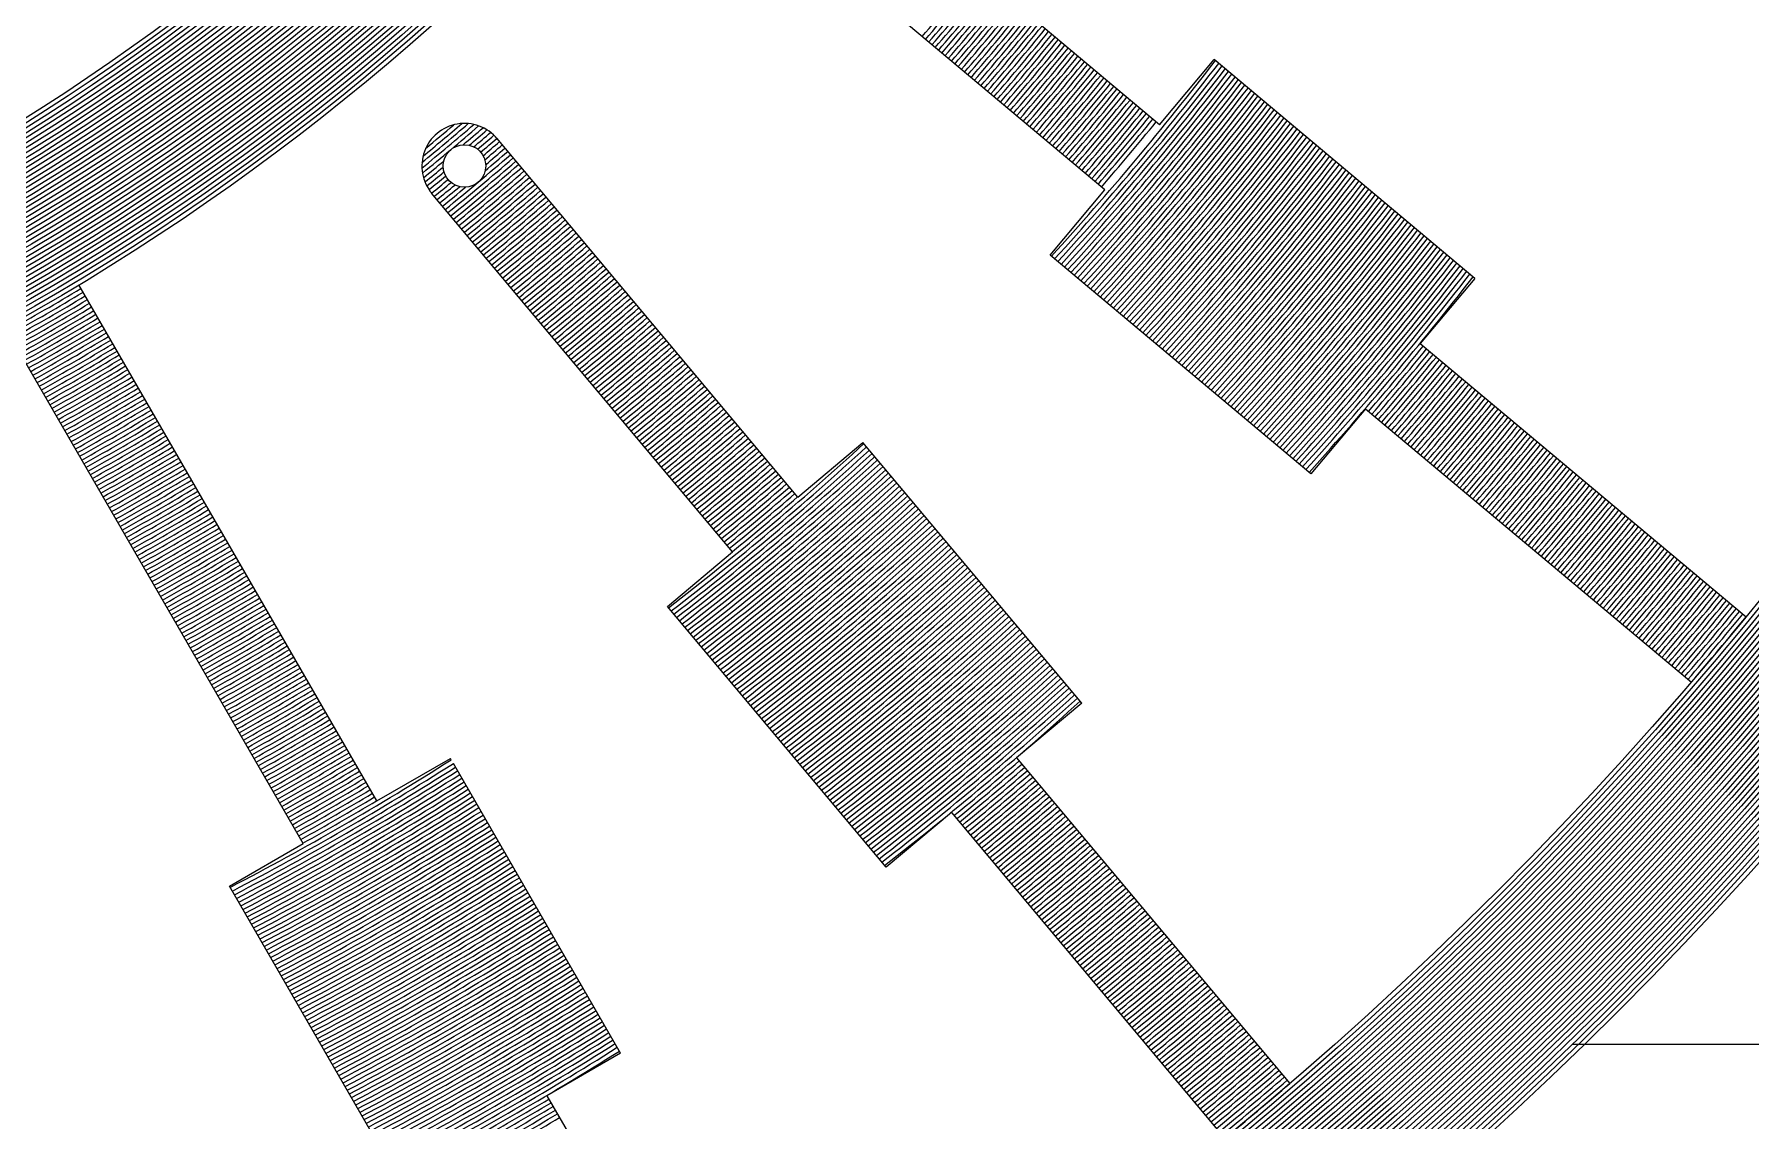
# Model space of a CAD drawing. Header units: millimetres. Extents: x 0 to 2404, y 0 to 1600.
# Drawn here: x 2368.24 to 2388.41, y 1450.91 to 1463.68 of the extents above; entities that cross this region are included whole.
import ezdxf

# ---------------------------------------------------------------- set-up
doc = ezdxf.new("R2010")
doc.units = ezdxf.units.MM

msp = doc.modelspace()

# ---------------------------------------------------------------- linework, layer by layer
for p, q in [((2381.466, 1462.615), (2377.25, 1466.153)), ((2380.824, 1461.849), (2376.607, 1465.387)), ((2381.466, 1462.615), (2382.109, 1463.381)), ((2385.173, 1460.81), (2382.109, 1463.381)), ((2377.214, 1458.239), (2373.676, 1462.456)), ((2376.448, 1457.596), (2372.91, 1461.813)), ((2380.181, 1461.083), (2380.824, 1461.849)), ((2383.245, 1458.512), (2380.181, 1461.083)), ((2372.266, 1454.668), (2368.764, 1460.735)), ((2385.173, 1460.81), (2384.53, 1460.044)), ((2371.4, 1454.168), (2367.898, 1460.235)), ((2384.53, 1460.044), (2388.359, 1456.832)), ((2383.888, 1459.278), (2383.245, 1458.512)), ((2383.888, 1459.278), (2387.716, 1456.066)), ((2377.214, 1458.239), (2377.98, 1458.882)), ((2380.551, 1455.818), (2377.98, 1458.882)), ((2375.682, 1456.954), (2376.448, 1457.596)), ((2378.253, 1453.889), (2375.682, 1456.954)), ((2380.551, 1455.818), (2379.785, 1455.175)), ((2372.266, 1454.668), (2373.132, 1455.168)), ((2373.141, 1455.153), (2373.132, 1455.168)), ((2375.132, 1451.704), (2373.166, 1455.11)), ((2379.785, 1455.175), (2382.997, 1451.347)), ((2379.019, 1454.532), (2378.253, 1453.889)), ((2379.019, 1454.532), (2382.231, 1450.704)), ((2370.534, 1453.668), (2371.4, 1454.168)), ((2372.534, 1450.204), (2370.534, 1453.668)), ((2375.132, 1451.704), (2374.266, 1451.204)), ((2374.266, 1451.204), (2376.765, 1446.877))]:
    msp.add_line(p, q)
at = {"linetype": 'Continuous'}
msp.add_line((2391.963, 1451.805), (2386.315, 1451.805), dxfattribs=at)
for centre, radius in [((2354.333, 1484.729), 46), ((2354.333, 1484.729), 45.95), ((2354.333, 1484.729), 45.9), ((2354.333, 1484.729), 45.85), ((2354.333, 1484.729), 45.8), ((2354.333, 1484.729), 45.75), ((2354.333, 1484.729), 45.7), ((2354.333, 1484.729), 45.65), ((2354.333, 1484.729), 45.6), ((2354.333, 1484.729), 45.55), ((2354.333, 1484.729), 45.5), ((2354.333, 1484.729), 45.45), ((2354.333, 1484.729), 45.4), ((2354.333, 1484.729), 45.35), ((2354.333, 1484.729), 45.3), ((2354.333, 1484.729), 45.25), ((2354.333, 1484.729), 45.2), ((2354.333, 1484.729), 45.15), ((2354.333, 1484.729), 45.1), ((2354.333, 1484.729), 45.05), ((2354.333, 1484.729), 45), ((2354.333, 1484.729), 44.95), ((2354.333, 1484.729), 44.9), ((2354.333, 1484.729), 44.85), ((2354.333, 1484.729), 44.8), ((2354.333, 1484.729), 44.75), ((2354.333, 1484.729), 44.7), ((2354.333, 1484.729), 44.65), ((2354.333, 1484.729), 44.6), ((2354.333, 1484.729), 44.55), ((2354.333, 1484.729), 44.5), ((2354.333, 1484.729), 44.45), ((2354.333, 1484.729), 44.4), ((2354.333, 1484.729), 44.35), ((2354.333, 1484.729), 44.3), ((2354.333, 1484.729), 44.25), ((2354.333, 1484.729), 44.2), ((2354.333, 1484.729), 44.15), ((2354.333, 1484.729), 44.1), ((2354.333, 1484.729), 44.05), ((2354.333, 1484.729), 44), ((2354.333, 1484.729), 28), ((2354.333, 1484.729), 27.95), ((2354.333, 1484.729), 27.9), ((2354.333, 1484.729), 27.85), ((2354.333, 1484.729), 27.8), ((2354.333, 1484.729), 27.75), ((2354.333, 1484.729), 27.7), ((2354.333, 1484.729), 27.65), ((2354.333, 1484.729), 27.6), ((2354.333, 1484.729), 27.55), ((2354.333, 1484.729), 27.5), ((2354.333, 1484.729), 27.45), ((2354.333, 1484.729), 27.4), ((2354.333, 1484.729), 27.35), ((2354.333, 1484.729), 27.3), ((2354.333, 1484.729), 27.25), ((2354.333, 1484.729), 27.2), ((2354.333, 1484.729), 27.15), ((2354.333, 1484.729), 27.1), ((2354.333, 1484.729), 27.05), ((2354.333, 1484.729), 27), ((2354.333, 1484.729), 26.95), ((2354.333, 1484.729), 26.9), ((2354.333, 1484.729), 26.85), ((2354.333, 1484.729), 26.8), ((2354.333, 1484.729), 26.75), ((2354.333, 1484.729), 26.7), ((2354.333, 1484.729), 26.65), ((2354.333, 1484.729), 26.6), ((2354.333, 1484.729), 26.55), ((2354.333, 1484.729), 26.5), ((2354.333, 1484.729), 26.45), ((2354.333, 1484.729), 26.4), ((2354.333, 1484.729), 26.35), ((2354.333, 1484.729), 26.3), ((2354.333, 1484.729), 26.25), ((2354.333, 1484.729), 26.2), ((2354.333, 1484.729), 26.15), ((2354.333, 1484.729), 26.1), ((2354.333, 1484.729), 26.05), ((2354.333, 1484.729), 26), ((2373.296, 1462.131), 0.25)]:
    msp.add_circle(centre, radius)
for centre, radius, start, end in [((2354.333, 1484.729), 50, 95.7392, 84.2608), ((2354.333, 1484.729), 32.2, 319.1103, 320.8897), ((2354.333, 1484.729), 32.25, 319.1117, 320.8883), ((2354.333, 1484.729), 32.3, 319.113, 320.887), ((2354.333, 1484.729), 32.35, 319.1144, 320.8856), ((2354.333, 1484.729), 32.4, 319.1158, 320.8842), ((2354.333, 1484.729), 32.45, 319.1171, 320.8829), ((2354.333, 1484.729), 32.5, 319.1185, 320.8815), ((2354.333, 1484.729), 32.55, 319.1198, 320.8802), ((2354.333, 1484.729), 32.6, 319.1212, 320.8788), ((2354.333, 1484.729), 32.65, 319.1225, 320.8775), ((2354.333, 1484.729), 32.7, 319.1239, 320.8761), ((2354.333, 1484.729), 32.75, 319.1252, 320.8748), ((2354.333, 1484.729), 32.8, 319.1266, 320.8734), ((2354.333, 1484.729), 32.85, 319.1279, 320.8721), ((2354.333, 1484.729), 32.9, 319.1292, 320.8708), ((2354.333, 1484.729), 32.95, 319.1305, 320.8695), ((2354.333, 1484.729), 33, 319.1318, 320.8682), ((2354.333, 1484.729), 33.05, 319.1332, 320.8668), ((2354.333, 1484.729), 33.1, 319.1345, 320.8655), ((2354.333, 1484.729), 33.15, 319.1358, 320.8642), ((2354.333, 1484.729), 33.2, 319.1371, 320.8629), ((2354.333, 1484.729), 33.25, 319.1384, 320.8616), ((2354.333, 1484.729), 33.3, 319.1397, 320.8603), ((2354.333, 1484.729), 33.35, 319.141, 320.859), ((2354.333, 1484.729), 33.4, 319.1422, 320.8578), ((2354.333, 1484.729), 33.45, 319.1435, 320.8565), ((2354.333, 1484.729), 33.5, 319.1448, 320.8552), ((2354.333, 1484.729), 33.55, 319.1461, 320.8539), ((2354.333, 1484.729), 33.6, 319.1474, 320.8526), ((2354.333, 1484.729), 33.65, 319.1486, 320.8514), ((2354.333, 1484.729), 33.7, 319.1499, 320.8501), ((2354.333, 1484.729), 33.75, 319.1511, 320.8489), ((2354.333, 1484.729), 33.8, 319.1524, 320.8476), ((2354.333, 1484.729), 33.85, 319.1537, 320.8463), ((2354.333, 1484.729), 33.9, 319.1549, 320.8451), ((2354.333, 1484.729), 35.05, 317.5472, 322.4528), ((2354.333, 1484.729), 35.1, 317.5507, 322.4493), ((2354.333, 1484.729), 33.95, 319.1561, 320.8439), ((2354.333, 1484.729), 34, 319.1574, 320.8426), ((2354.333, 1484.729), 34.05, 319.1586, 320.8414), ((2354.333, 1484.729), 34.1, 319.1599, 320.8401), ((2354.333, 1484.729), 34.15, 319.1611, 320.8389), ((2354.333, 1484.729), 34.2, 319.1623, 320.8377), ((2354.333, 1484.729), 35.15, 317.5542, 322.4458), ((2354.333, 1484.729), 35.2, 317.5577, 322.4423), ((2354.333, 1484.729), 35.25, 317.5611, 322.4389), ((2354.333, 1484.729), 35.3, 317.5646, 322.4354), ((2354.333, 1484.729), 35.35, 317.568, 322.432), ((2354.333, 1484.729), 35.4, 317.5715, 322.4285), ((2354.333, 1484.729), 34.25, 319.1635, 320.8365), ((2354.333, 1484.729), 34.3, 319.1648, 320.8352), ((2354.333, 1484.729), 34.35, 319.166, 320.834), ((2354.333, 1484.729), 34.4, 319.1672, 320.8328), ((2354.333, 1484.729), 34.45, 319.1684, 320.8316), ((2354.333, 1484.729), 34.5, 319.1696, 320.8304), ((2354.333, 1484.729), 35.45, 317.5749, 322.4251), ((2354.333, 1484.729), 35.5, 317.5783, 322.4217), ((2354.333, 1484.729), 35.55, 317.5817, 322.4183), ((2354.333, 1484.729), 35.6, 317.5851, 322.4149), ((2354.333, 1484.729), 35.65, 317.5885, 322.4115), ((2354.333, 1484.729), 35.7, 317.5919, 322.4081), ((2354.333, 1484.729), 34.55, 319.1708, 320.8292), ((2354.333, 1484.729), 34.6, 319.172, 320.828), ((2354.333, 1484.729), 34.65, 319.1732, 320.8268), ((2354.333, 1484.729), 34.7, 319.1744, 320.8256), ((2354.333, 1484.729), 34.75, 319.1756, 320.8244), ((2354.333, 1484.729), 34.8, 319.1768, 320.8232), ((2354.333, 1484.729), 35.75, 317.5953, 322.4047), ((2354.333, 1484.729), 35.8, 317.5986, 322.4014), ((2354.333, 1484.729), 35.85, 317.602, 322.398), ((2354.333, 1484.729), 35.9, 317.6053, 322.3947), ((2354.333, 1484.729), 35.95, 317.6087, 322.3913), ((2354.333, 1484.729), 36, 317.612, 322.388), ((2354.333, 1484.729), 36.05, 317.6153, 322.3847), ((2373.296, 1462.131), 0.5, 39.5144, 220.4856), ((2354.333, 1484.729), 29.2, 309.2191, 310.7809), ((2354.333, 1484.729), 29.15, 309.3023, 310.6977), ((2354.333, 1484.729), 29.25, 309.1554, 310.8446), ((2354.333, 1484.729), 29.1, 309.4133, 310.5867), ((2354.333, 1484.729), 29.05, 309.5734, 310.4266), ((2354.333, 1484.729), 29, 309.9917, 310.0083), ((2354.333, 1484.729), 29.3, 310.2923, 310.8931), ((2354.333, 1484.729), 29.35, 310.3894, 310.9288), ((2354.333, 1484.729), 29.4, 310.4458, 310.9532), ((2354.333, 1484.729), 34.85, 319.1779, 320.8221), ((2354.333, 1484.729), 34.9, 319.1791, 320.8209), ((2354.333, 1484.729), 34.95, 319.1803, 320.8197), ((2354.333, 1484.729), 36.1, 317.6186, 322.3814), ((2354.333, 1484.729), 36.15, 317.6219, 322.3781), ((2354.333, 1484.729), 36.2, 317.6252, 322.3748), ((2354.333, 1484.729), 36.25, 317.6285, 322.3715), ((2354.333, 1484.729), 36.3, 317.6317, 322.3683), ((2354.333, 1484.729), 36.35, 317.635, 322.365), ((2354.333, 1484.729), 29.45, 310.4762, 310.9671), ((2354.333, 1484.729), 29.5, 310.4856, 310.9712), ((2354.333, 1484.729), 29.55, 310.4753, 310.9695), ((2354.333, 1484.729), 29.6, 310.4443, 310.9679), ((2354.333, 1484.729), 29.65, 310.3875, 310.9662), ((2354.333, 1484.729), 36.4, 317.6382, 322.3618), ((2354.333, 1484.729), 36.45, 317.6415, 322.3585), ((2354.333, 1484.729), 36.5, 317.6447, 322.3553), ((2354.333, 1484.729), 36.55, 317.6479, 322.3521), ((2354.333, 1484.729), 36.6, 317.6512, 322.3488), ((2354.333, 1484.729), 36.65, 317.6544, 322.3456), ((2354.333, 1484.729), 29.3, 309.1069, 309.7077), ((2354.333, 1484.729), 29.35, 309.0712, 309.6106), ((2354.333, 1484.729), 29.75, 309.037, 310.963), ((2354.333, 1484.729), 29.8, 309.0386, 310.9614), ((2354.333, 1484.729), 29.85, 309.0402, 310.9598), ((2354.333, 1484.729), 29.9, 309.0418, 310.9582), ((2354.333, 1484.729), 29.7, 310.2904, 310.9646), ((2354.333, 1484.729), 36.7, 317.6576, 322.3424), ((2354.333, 1484.729), 36.75, 317.6607, 322.3393), ((2354.333, 1484.729), 36.8, 317.6639, 322.3361), ((2354.333, 1484.729), 36.85, 317.6671, 322.3329), ((2354.333, 1484.729), 36.9, 317.6703, 322.3297), ((2354.333, 1484.729), 36.95, 317.6734, 322.3266), ((2354.333, 1484.729), 37, 317.6766, 322.3234), ((2354.333, 1484.729), 29.4, 309.0468, 309.5542), ((2354.333, 1484.729), 29.45, 309.0329, 309.5238), ((2354.333, 1484.729), 29.5, 309.0288, 309.5144), ((2354.333, 1484.729), 29.55, 309.0305, 309.5247), ((2354.333, 1484.729), 29.95, 309.0434, 310.9566), ((2354.333, 1484.729), 30, 309.045, 310.955), ((2354.333, 1484.729), 30.05, 309.0466, 310.9534), ((2354.333, 1484.729), 30.1, 309.0482, 310.9518), ((2354.333, 1484.729), 30.15, 309.0498, 310.9502), ((2354.333, 1484.729), 30.2, 309.0514, 310.9486), ((2354.333, 1484.729), 37.05, 317.6797, 322.3203), ((2354.333, 1484.729), 37.1, 317.6828, 322.3172), ((2354.333, 1484.729), 37.15, 317.6859, 322.3141), ((2354.333, 1484.729), 37.2, 317.6891, 322.3109), ((2354.333, 1484.729), 37.25, 317.6922, 322.3078), ((2354.333, 1484.729), 37.3, 317.6953, 322.3047), ((2354.333, 1484.729), 29.6, 309.0321, 309.5557), ((2354.333, 1484.729), 29.65, 309.0338, 309.6125), ((2354.333, 1484.729), 29.7, 309.0354, 309.7096), ((2354.333, 1484.729), 30.25, 309.0529, 310.9471), ((2354.333, 1484.729), 30.3, 309.0545, 310.9455), ((2354.333, 1484.729), 30.35, 309.056, 310.944), ((2354.333, 1484.729), 30.4, 309.0576, 310.9424), ((2354.333, 1484.729), 30.45, 309.0591, 310.9409), ((2354.333, 1484.729), 37.35, 317.6983, 322.3017), ((2354.333, 1484.729), 37.4, 317.7014, 322.2986), ((2354.333, 1484.729), 37.45, 317.7045, 322.2955), ((2354.333, 1484.729), 37.5, 317.7076, 322.2924), ((2354.333, 1484.729), 37.55, 317.7106, 322.2894), ((2354.333, 1484.729), 37.6, 317.7137, 322.2863), ((2354.333, 1484.729), 30.5, 309.0607, 310.9393), ((2354.333, 1484.729), 30.55, 309.0622, 310.9378), ((2354.333, 1484.729), 30.6, 309.0638, 310.9362), ((2354.333, 1484.729), 30.65, 309.0653, 310.9347), ((2354.333, 1484.729), 30.7, 309.0668, 310.9332), ((2354.333, 1484.729), 37.65, 317.7167, 322.2833), ((2354.333, 1484.729), 37.7, 317.7197, 322.2803), ((2354.333, 1484.729), 37.75, 317.7227, 322.2773), ((2354.333, 1484.729), 37.8, 317.7258, 322.2742), ((2354.333, 1484.729), 37.85, 317.7288, 322.2712), ((2354.333, 1484.729), 37.9, 317.7318, 322.2682), ((2354.333, 1484.729), 30.75, 309.0683, 310.9317), ((2354.333, 1484.729), 30.8, 309.0698, 310.9302), ((2354.333, 1484.729), 30.85, 309.0713, 310.9287), ((2354.333, 1484.729), 30.9, 309.0728, 310.9272), ((2354.333, 1484.729), 30.95, 309.0743, 310.9257), ((2354.333, 1484.729), 31, 309.0758, 310.9242), ((2354.333, 1484.729), 37.95, 317.7348, 322.2652), ((2354.333, 1484.729), 38, 317.7377, 322.2623), ((2354.333, 1484.729), 38.05, 317.7407, 322.2593), ((2354.333, 1484.729), 38.1, 317.7437, 322.2563), ((2354.333, 1484.729), 38.15, 317.7466, 322.2534), ((2354.333, 1484.729), 38.2, 317.7496, 322.2504), ((2354.333, 1484.729), 38.25, 317.7525, 322.2475), ((2354.333, 1484.729), 31.05, 309.0773, 310.9227), ((2354.333, 1484.729), 31.1, 309.0788, 310.9212), ((2354.333, 1484.729), 31.15, 309.0803, 310.9197), ((2354.333, 1484.729), 31.2, 309.0818, 310.9182), ((2354.333, 1484.729), 31.25, 309.0832, 310.9168), ((2354.333, 1484.729), 38.3, 317.7555, 322.2445), ((2354.333, 1484.729), 38.35, 317.7584, 322.2416), ((2354.333, 1484.729), 38.4, 317.7613, 322.2387), ((2354.333, 1484.729), 38.45, 317.7642, 322.2358), ((2354.333, 1484.729), 38.5, 317.7671, 322.2329), ((2354.333, 1484.729), 38.55, 317.77, 322.23), ((2354.333, 1484.729), 31.3, 309.0847, 310.9153), ((2354.333, 1484.729), 31.35, 309.0862, 310.9138), ((2354.333, 1484.729), 31.4, 309.0876, 310.9124), ((2354.333, 1484.729), 31.45, 309.0891, 310.9109), ((2354.333, 1484.729), 31.5, 309.0905, 310.9095), ((2354.333, 1484.729), 38.6, 317.7729, 322.2271), ((2354.333, 1484.729), 38.65, 317.7758, 322.2242), ((2354.333, 1484.729), 38.7, 317.7787, 322.2213), ((2354.333, 1484.729), 38.75, 317.7815, 322.2185), ((2354.333, 1484.729), 38.8, 317.7844, 322.2156), ((2354.333, 1484.729), 38.85, 317.7873, 322.2127), ((2354.333, 1484.729), 31.55, 309.0919, 310.9081), ((2354.333, 1484.729), 31.6, 309.0934, 310.9066), ((2354.333, 1484.729), 31.65, 309.0948, 310.9052), ((2354.333, 1484.729), 31.7, 309.0962, 310.9038), ((2354.333, 1484.729), 31.75, 309.0977, 310.9023), ((2354.333, 1484.729), 38.9, 317.7901, 322.2099), ((2354.333, 1484.729), 38.95, 317.7929, 322.2071), ((2354.333, 1484.729), 39, 317.7958, 322.2042), ((2354.333, 1484.729), 28.05, 298.9894, 301.0214), ((2354.333, 1484.729), 28.1, 298.9894, 301.0196), ((2354.333, 1484.729), 28.15, 298.9894, 301.0177), ((2354.333, 1484.729), 28.2, 298.9894, 301.0159), ((2354.333, 1484.729), 28.25, 298.9894, 301.0141), ((2354.333, 1484.729), 31.8, 309.0991, 310.9009), ((2354.333, 1484.729), 31.85, 309.1005, 310.8995), ((2354.333, 1484.729), 31.9, 309.1019, 310.8981), ((2354.333, 1484.729), 31.95, 309.1033, 310.8967), ((2354.333, 1484.729), 32, 309.1047, 310.8953), ((2354.333, 1484.729), 32.05, 309.1061, 310.8939), ((2354.333, 1484.729), 28.3, 298.9894, 301.0123), ((2354.333, 1484.729), 28.35, 298.9894, 301.0106), ((2354.333, 1484.729), 28.4, 298.9912, 301.0088), ((2354.333, 1484.729), 28.45, 298.993, 301.007), ((2354.333, 1484.729), 28.5, 298.9948, 301.0052), ((2354.333, 1484.729), 32.1, 309.1075, 310.8925), ((2354.333, 1484.729), 32.1, 309.1075, 310.8925), ((2354.333, 1484.729), 32.15, 309.1089, 310.8911), ((2354.333, 1484.729), 32.15, 309.1089, 310.8911), ((2354.333, 1484.729), 32.2, 309.1103, 310.8897), ((2354.333, 1484.729), 32.25, 309.1117, 310.8883), ((2354.333, 1484.729), 32.3, 309.113, 310.887), ((2354.333, 1484.729), 28.55, 298.9965, 301.0035), ((2354.333, 1484.729), 28.6, 298.9983, 301.0017), ((2354.333, 1484.729), 28.65, 299, 301), ((2354.333, 1484.729), 28.7, 299.0018, 300.9982), ((2354.333, 1484.729), 32.35, 309.1144, 310.8856), ((2354.333, 1484.729), 32.4, 309.1158, 310.8842), ((2354.333, 1484.729), 32.45, 309.1171, 310.8829), ((2354.333, 1484.729), 32.5, 309.1185, 310.8815), ((2354.333, 1484.729), 32.55, 309.1198, 310.8802), ((2354.333, 1484.729), 28.75, 299.0035, 300.9965), ((2354.333, 1484.729), 28.8, 299.0052, 300.9948), ((2354.333, 1484.729), 28.85, 299.007, 300.993), ((2354.333, 1484.729), 28.9, 299.0087, 300.9913), ((2354.333, 1484.729), 28.95, 299.0104, 300.9896), ((2354.333, 1484.729), 32.6, 309.1212, 310.8788), ((2354.333, 1484.729), 32.65, 309.1225, 310.8775), ((2354.333, 1484.729), 32.7, 309.1239, 310.8761), ((2354.333, 1484.729), 32.75, 309.1252, 310.8748), ((2354.333, 1484.729), 32.8, 309.1266, 310.8734), ((2354.333, 1484.729), 39.05, 319.2664, 320.7336), ((2354.333, 1484.729), 39.1, 319.2673, 320.7327), ((2354.333, 1484.729), 39.15, 319.2682, 320.7318), ((2354.333, 1484.729), 39.2, 319.2692, 320.7308), ((2354.333, 1484.729), 29, 299.0121, 300.9879), ((2354.333, 1484.729), 29.05, 299.0138, 300.9862), ((2354.333, 1484.729), 29.1, 299.0155, 300.9845), ((2354.333, 1484.729), 29.15, 299.0172, 300.9828), ((2354.333, 1484.729), 29.2, 299.0189, 300.9811), ((2354.333, 1484.729), 32.85, 309.1279, 310.8721), ((2354.333, 1484.729), 32.9, 309.1292, 310.8708), ((2354.333, 1484.729), 32.95, 309.1305, 310.8695), ((2354.333, 1484.729), 33, 309.1318, 310.8682), ((2354.333, 1484.729), 33.05, 309.1332, 310.8668), ((2354.333, 1484.729), 33.1, 309.1345, 310.8655), ((2354.333, 1484.729), 39.25, 319.2701, 320.7299), ((2354.333, 1484.729), 39.3, 319.271, 320.729), ((2354.333, 1484.729), 39.35, 319.272, 320.728), ((2354.333, 1484.729), 39.4, 319.2729, 320.7271), ((2354.333, 1484.729), 39.45, 319.2738, 320.7262), ((2354.333, 1484.729), 39.5, 319.2747, 320.7253), ((2354.333, 1484.729), 39.55, 319.2756, 320.7244), ((2354.333, 1484.729), 29.25, 299.0205, 300.9795), ((2354.333, 1484.729), 29.3, 299.0222, 300.9778), ((2354.333, 1484.729), 29.35, 299.0239, 300.9761), ((2354.333, 1484.729), 29.4, 299.0255, 300.9745), ((2354.333, 1484.729), 33.15, 309.1358, 310.8642), ((2354.333, 1484.729), 33.2, 309.1371, 310.8629), ((2354.333, 1484.729), 33.25, 309.1384, 310.8616), ((2354.333, 1484.729), 33.3, 309.1397, 310.8603), ((2354.333, 1484.729), 33.35, 309.141, 310.859), ((2354.333, 1484.729), 39.6, 319.2765, 320.7235), ((2354.333, 1484.729), 39.65, 319.2775, 320.7225), ((2354.333, 1484.729), 39.7, 319.2784, 320.7216), ((2354.333, 1484.729), 39.75, 319.2793, 320.7207), ((2354.333, 1484.729), 39.8, 319.2802, 320.7198), ((2354.333, 1484.729), 39.85, 319.2811, 320.7189), ((2354.333, 1484.729), 29.45, 299.0272, 300.9728), ((2354.333, 1484.729), 29.5, 299.0288, 300.9712), ((2354.333, 1484.729), 29.55, 299.0305, 300.9695), ((2354.333, 1484.729), 29.6, 299.0321, 300.9679), ((2354.333, 1484.729), 29.65, 299.0338, 300.9662), ((2354.333, 1484.729), 33.4, 309.1422, 310.8578), ((2354.333, 1484.729), 33.45, 309.1435, 310.8565), ((2354.333, 1484.729), 33.5, 309.1448, 310.8552), ((2354.333, 1484.729), 33.55, 309.1461, 310.8539), ((2354.333, 1484.729), 33.6, 309.1474, 310.8526), ((2354.333, 1484.729), 39.9, 319.282, 320.718), ((2354.333, 1484.729), 39.95, 319.2829, 320.7171), ((2354.333, 1484.729), 40, 319.2838, 320.7162), ((2354.333, 1484.729), 40.05, 319.2847, 320.7153), ((2354.333, 1484.729), 40.1, 319.2856, 320.7144), ((2354.333, 1484.729), 40.15, 319.2865, 320.7135), ((2354.333, 1484.729), 29.7, 299.0354, 300.9646), ((2354.333, 1484.729), 29.75, 299.037, 300.963), ((2354.333, 1484.729), 29.8, 299.0386, 300.9614), ((2354.333, 1484.729), 29.85, 299.0402, 300.9598), ((2354.333, 1484.729), 29.9, 299.0418, 300.9582), ((2354.333, 1484.729), 33.65, 309.1486, 310.8514), ((2354.333, 1484.729), 33.7, 309.1499, 310.8501), ((2354.333, 1484.729), 33.75, 309.1511, 310.8489), ((2354.333, 1484.729), 33.8, 309.1524, 310.8476), ((2354.333, 1484.729), 33.85, 309.1537, 310.8463), ((2354.333, 1484.729), 40.2, 319.2873, 320.7127), ((2354.333, 1484.729), 40.25, 319.2882, 320.7118), ((2354.333, 1484.729), 40.3, 319.2891, 320.7109), ((2354.333, 1484.729), 40.35, 319.29, 320.71), ((2354.333, 1484.729), 40.4, 319.2909, 320.7091), ((2354.333, 1484.729), 40.45, 319.2918, 320.7082), ((2354.333, 1484.729), 29.95, 299.0434, 300.9566), ((2354.333, 1484.729), 30, 299.045, 300.955), ((2354.333, 1484.729), 30.05, 299.0466, 300.9534), ((2354.333, 1484.729), 30.1, 299.0482, 300.9518), ((2354.333, 1484.729), 33.9, 309.1549, 310.8451), ((2354.333, 1484.729), 33.95, 309.1561, 310.8439), ((2354.333, 1484.729), 34, 309.1574, 310.8426), ((2354.333, 1484.729), 34.05, 309.1586, 310.8414), ((2354.333, 1484.729), 34.1, 309.1599, 310.8401), ((2354.333, 1484.729), 34.15, 309.1611, 310.8389), ((2354.333, 1484.729), 40.5, 319.2926, 320.7074), ((2354.333, 1484.729), 40.55, 319.2935, 320.7065), ((2354.333, 1484.729), 40.6, 319.2944, 320.7056), ((2354.333, 1484.729), 40.65, 319.2952, 320.7048), ((2354.333, 1484.729), 40.7, 319.2961, 320.7039), ((2354.333, 1484.729), 40.75, 319.297, 320.703), ((2354.333, 1484.729), 40.8, 319.2978, 320.7022), ((2354.333, 1484.729), 30.15, 299.0498, 300.9502), ((2354.333, 1484.729), 30.2, 299.0514, 300.9486), ((2354.333, 1484.729), 30.25, 299.0529, 300.9471), ((2354.333, 1484.729), 30.3, 299.0545, 300.9455), ((2354.333, 1484.729), 30.35, 299.056, 300.944), ((2354.333, 1484.729), 35.05, 307.5472, 312.4528), ((2354.333, 1484.729), 35.1, 307.5507, 312.4493), ((2354.333, 1484.729), 35.15, 307.5542, 312.4458), ((2354.333, 1484.729), 35.2, 307.5577, 312.4423), ((2354.333, 1484.729), 35.25, 307.5611, 312.4389), ((2354.333, 1484.729), 34.2, 309.1623, 310.8377), ((2354.333, 1484.729), 34.25, 309.1635, 310.8365), ((2354.333, 1484.729), 34.3, 309.1648, 310.8352), ((2354.333, 1484.729), 34.35, 309.166, 310.834), ((2354.333, 1484.729), 34.4, 309.1672, 310.8328), ((2354.333, 1484.729), 40.85, 319.2987, 320.7013), ((2354.333, 1484.729), 40.9, 319.2995, 320.7005), ((2354.333, 1484.729), 40.95, 319.3004, 320.6996), ((2354.333, 1484.729), 41, 319.3013, 320.6987), ((2354.333, 1484.729), 41.05, 319.3021, 320.6979), ((2354.333, 1484.729), 41.1, 319.303, 320.697), ((2354.333, 1484.729), 30.4, 299.0576, 300.9424), ((2354.333, 1484.729), 30.45, 299.0591, 300.9409), ((2354.333, 1484.729), 30.5, 299.0607, 300.9393), ((2354.333, 1484.729), 30.55, 299.0622, 300.9378), ((2354.333, 1484.729), 30.6, 299.0638, 300.9362), ((2354.333, 1484.729), 35.3, 307.5646, 312.4354), ((2354.333, 1484.729), 35.35, 307.568, 312.432), ((2354.333, 1484.729), 35.4, 307.5715, 312.4285), ((2354.333, 1484.729), 35.45, 307.5749, 312.4251), ((2354.333, 1484.729), 35.5, 307.5783, 312.4217), ((2354.333, 1484.729), 35.55, 307.5817, 312.4183), ((2354.333, 1484.729), 34.45, 309.1684, 310.8316), ((2354.333, 1484.729), 34.5, 309.1696, 310.8304), ((2354.333, 1484.729), 34.55, 309.1708, 310.8292), ((2354.333, 1484.729), 34.6, 309.172, 310.828), ((2354.333, 1484.729), 34.65, 309.1732, 310.8268), ((2354.333, 1484.729), 41.15, 319.3038, 320.6962), ((2354.333, 1484.729), 41.2, 319.3046, 320.6954), ((2354.333, 1484.729), 41.25, 319.3055, 320.6945), ((2354.333, 1484.729), 41.3, 319.3063, 320.6937), ((2354.333, 1484.729), 41.35, 319.3072, 320.6928), ((2354.333, 1484.729), 41.4, 319.308, 320.692), ((2354.333, 1484.729), 30.65, 299.0653, 300.9347), ((2354.333, 1484.729), 30.7, 299.0668, 300.9332), ((2354.333, 1484.729), 30.75, 299.0683, 300.9317), ((2354.333, 1484.729), 30.8, 299.0698, 300.9302), ((2354.333, 1484.729), 35.6, 307.5851, 312.4149), ((2354.333, 1484.729), 35.65, 307.5885, 312.4115), ((2354.333, 1484.729), 35.7, 307.5919, 312.4081), ((2354.333, 1484.729), 35.75, 307.5953, 312.4047), ((2354.333, 1484.729), 35.8, 307.5986, 312.4014), ((2354.333, 1484.729), 34.7, 309.1744, 310.8256), ((2354.333, 1484.729), 34.75, 309.1756, 310.8244), ((2354.333, 1484.729), 34.8, 309.1768, 310.8232), ((2354.333, 1484.729), 34.85, 309.1779, 310.8221), ((2354.333, 1484.729), 34.9, 309.1791, 310.8209), ((2354.333, 1484.729), 34.95, 309.1803, 310.8197), ((2354.333, 1484.729), 41.45, 319.3088, 320.6912), ((2354.333, 1484.729), 41.5, 319.3097, 320.6903), ((2354.333, 1484.729), 41.55, 319.3105, 320.6895), ((2354.333, 1484.729), 41.6, 319.3113, 320.6887), ((2354.333, 1484.729), 41.65, 319.3122, 320.6878), ((2354.333, 1484.729), 41.7, 319.313, 320.687), ((2354.333, 1484.729), 30.85, 299.0713, 300.9287), ((2354.333, 1484.729), 30.9, 299.0728, 300.9272), ((2354.333, 1484.729), 30.95, 299.0743, 300.9257), ((2354.333, 1484.729), 31, 299.0758, 300.9242), ((2354.333, 1484.729), 31.05, 299.0773, 300.9227), ((2354.333, 1484.729), 35.85, 307.602, 312.398), ((2354.333, 1484.729), 35.9, 307.6053, 312.3947), ((2354.333, 1484.729), 35.95, 307.6087, 312.3913), ((2354.333, 1484.729), 36, 307.612, 312.388), ((2354.333, 1484.729), 36.05, 307.6153, 312.3847), ((2354.333, 1484.729), 35, 309.1815, 310.8185), ((2354.333, 1484.729), 41.75, 319.3138, 320.6862), ((2354.333, 1484.729), 41.8, 319.3146, 320.6854), ((2354.333, 1484.729), 41.85, 319.3154, 320.6846), ((2354.333, 1484.729), 41.9, 319.3163, 320.6837), ((2354.333, 1484.729), 41.95, 319.3171, 320.6829), ((2354.333, 1484.729), 42, 319.3179, 320.6821), ((2354.333, 1484.729), 42.05, 319.3187, 320.6813), ((2354.333, 1484.729), 31.1, 299.0788, 300.9212), ((2354.333, 1484.729), 31.15, 299.0803, 300.9197), ((2354.333, 1484.729), 31.2, 299.0818, 300.9182), ((2354.333, 1484.729), 31.25, 299.0832, 300.9168), ((2354.333, 1484.729), 31.3, 299.0847, 300.9153), ((2354.333, 1484.729), 36.1, 307.6186, 312.3814), ((2354.333, 1484.729), 36.15, 307.6219, 312.3781), ((2354.333, 1484.729), 36.2, 307.6252, 312.3748), ((2354.333, 1484.729), 36.25, 307.6285, 312.3715), ((2354.333, 1484.729), 36.3, 307.6317, 312.3683), ((2354.333, 1484.729), 42.1, 319.3195, 320.6805), ((2354.333, 1484.729), 42.15, 319.3203, 320.6797), ((2354.333, 1484.729), 42.2, 319.3211, 320.6789), ((2354.333, 1484.729), 42.25, 319.3219, 320.6781), ((2354.333, 1484.729), 42.3, 319.3227, 320.6773), ((2354.333, 1484.729), 42.35, 319.3235, 320.6765), ((2354.333, 1484.729), 31.35, 299.0862, 300.9138), ((2354.333, 1484.729), 31.4, 299.0876, 300.9124), ((2354.333, 1484.729), 31.45, 299.0891, 300.9109), ((2354.333, 1484.729), 31.5, 299.0905, 300.9095), ((2354.333, 1484.729), 36.35, 307.635, 312.365), ((2354.333, 1484.729), 36.4, 307.6382, 312.3618), ((2354.333, 1484.729), 36.45, 307.6415, 312.3585), ((2354.333, 1484.729), 36.5, 307.6447, 312.3553), ((2354.333, 1484.729), 36.55, 307.6479, 312.3521), ((2354.333, 1484.729), 36.6, 307.6512, 312.3488), ((2354.333, 1484.729), 42.4, 319.3243, 320.6757), ((2354.333, 1484.729), 42.45, 319.3251, 320.6749), ((2354.333, 1484.729), 42.5, 319.3259, 320.6741), ((2354.333, 1484.729), 42.55, 319.3267, 320.6733), ((2354.333, 1484.729), 42.6, 319.3275, 320.6725), ((2354.333, 1484.729), 42.65, 319.3283, 320.6717), ((2354.333, 1484.729), 31.55, 299.0919, 300.9081), ((2354.333, 1484.729), 31.6, 299.0934, 300.9066), ((2354.333, 1484.729), 31.65, 299.0948, 300.9052), ((2354.333, 1484.729), 31.7, 299.0962, 300.9038), ((2354.333, 1484.729), 31.75, 299.0977, 300.9023), ((2354.333, 1484.729), 36.65, 307.6544, 312.3456), ((2354.333, 1484.729), 36.7, 307.6576, 312.3424), ((2354.333, 1484.729), 36.75, 307.6607, 312.3393), ((2354.333, 1484.729), 36.8, 307.6639, 312.3361), ((2354.333, 1484.729), 36.85, 307.6671, 312.3329), ((2354.333, 1484.729), 42.7, 319.3291, 320.6709), ((2354.333, 1484.729), 42.75, 319.3299, 320.6701), ((2354.333, 1484.729), 42.8, 319.3306, 320.6694), ((2354.333, 1484.729), 42.85, 319.3314, 320.6686), ((2354.333, 1484.729), 42.9, 319.3322, 320.6678), ((2354.333, 1484.729), 42.95, 319.333, 320.667), ((2354.333, 1484.729), 43, 319.3338, 320.6662), ((2354.333, 1484.729), 31.8, 299.0991, 300.9009), ((2354.333, 1484.729), 31.85, 299.1005, 300.8995), ((2354.333, 1484.729), 31.9, 299.1019, 300.8981), ((2354.333, 1484.729), 31.95, 299.1033, 300.8967), ((2354.333, 1484.729), 36.9, 307.6703, 312.3297), ((2354.333, 1484.729), 36.95, 307.6734, 312.3266), ((2354.333, 1484.729), 37, 307.6766, 312.3234), ((2354.333, 1484.729), 37.05, 307.6797, 312.3203), ((2354.333, 1484.729), 37.1, 307.6828, 312.3172), ((2354.333, 1484.729), 43.05, 319.3345, 320.6655), ((2354.333, 1484.729), 43.1, 319.3353, 320.6647), ((2354.333, 1484.729), 43.15, 319.3361, 320.6639), ((2354.333, 1484.729), 43.2, 319.3368, 320.6632), ((2354.333, 1484.729), 43.25, 319.3376, 320.6624), ((2354.333, 1484.729), 43.3, 319.3384, 320.6616), ((2354.333, 1484.729), 32, 299.1047, 300.8953), ((2354.333, 1484.729), 32.05, 299.1061, 300.8939), ((2354.333, 1484.729), 32.1, 299.1075, 300.8925), ((2354.333, 1484.729), 32.1, 299.1075, 300.8925), ((2354.333, 1484.729), 32.15, 299.1089, 300.8911), ((2354.333, 1484.729), 32.15, 299.1089, 300.8911), ((2354.333, 1484.729), 32.2, 299.1103, 300.8897), ((2354.333, 1484.729), 37.15, 307.6859, 312.3141), ((2354.333, 1484.729), 37.2, 307.6891, 312.3109), ((2354.333, 1484.729), 37.25, 307.6922, 312.3078), ((2354.333, 1484.729), 37.3, 307.6953, 312.3047), ((2354.333, 1484.729), 37.35, 307.6983, 312.3017), ((2354.333, 1484.729), 43.35, 319.3391, 320.6609), ((2354.333, 1484.729), 43.4, 319.3399, 320.6601), ((2354.333, 1484.729), 43.45, 319.3407, 320.6593), ((2354.333, 1484.729), 43.5, 319.3414, 320.6586), ((2354.333, 1484.729), 43.55, 319.3422, 320.6578), ((2354.333, 1484.729), 43.6, 319.3429, 320.6571), ((2354.333, 1484.729), 32.25, 299.1117, 300.8883), ((2354.333, 1484.729), 32.3, 299.113, 300.887), ((2354.333, 1484.729), 32.35, 299.1144, 300.8856), ((2354.333, 1484.729), 32.4, 299.1158, 300.8842), ((2354.333, 1484.729), 32.45, 299.1171, 300.8829), ((2354.333, 1484.729), 37.4, 307.7014, 312.2986), ((2354.333, 1484.729), 37.45, 307.7045, 312.2955), ((2354.333, 1484.729), 37.5, 307.7076, 312.2924), ((2354.333, 1484.729), 37.55, 307.7106, 312.2894), ((2354.333, 1484.729), 37.6, 307.7137, 312.2863), ((2354.333, 1484.729), 37.65, 307.7167, 312.2833), ((2354.333, 1484.729), 43.65, 319.3437, 320.6563), ((2354.333, 1484.729), 43.7, 319.3437, 320.6563), ((2354.333, 1484.729), 43.75, 319.3452, 320.6548), ((2354.333, 1484.729), 43.8, 319.3459, 320.6541), ((2354.333, 1484.729), 43.85, 319.3467, 320.6533), ((2354.333, 1484.729), 43.9, 319.3467, 320.6533), ((2354.333, 1484.729), 32.5, 299.1185, 300.8815), ((2354.333, 1484.729), 32.55, 299.1198, 300.8802), ((2354.333, 1484.729), 32.6, 299.1212, 300.8788), ((2354.333, 1484.729), 32.65, 299.1225, 300.8775), ((2354.333, 1484.729), 37.7, 307.7197, 312.2803), ((2354.333, 1484.729), 37.75, 307.7227, 312.2773), ((2354.333, 1484.729), 37.8, 307.7258, 312.2742), ((2354.333, 1484.729), 37.85, 307.7288, 312.2712), ((2354.333, 1484.729), 37.9, 307.7318, 312.2682), ((2354.333, 1484.729), 43.95, 319.3467, 320.6533), ((2354.333, 1484.729), 44, 319.3467, 320.6533), ((2354.333, 1484.729), 32.7, 299.1239, 300.8761), ((2354.333, 1484.729), 32.75, 299.1252, 300.8748), ((2354.333, 1484.729), 32.8, 299.1266, 300.8734), ((2354.333, 1484.729), 32.85, 299.1279, 300.8721), ((2354.333, 1484.729), 32.9, 299.1292, 300.8708), ((2354.333, 1484.729), 37.95, 307.7348, 312.2652), ((2354.333, 1484.729), 38, 307.7377, 312.2623), ((2354.333, 1484.729), 38.05, 307.7407, 312.2593), ((2354.333, 1484.729), 38.1, 307.7437, 312.2563), ((2354.333, 1484.729), 38.15, 307.7466, 312.2534), ((2354.333, 1484.729), 32.95, 299.1305, 300.8695), ((2354.333, 1484.729), 33, 299.1318, 300.8682), ((2354.333, 1484.729), 33.05, 299.1332, 300.8668), ((2354.333, 1484.729), 33.1, 299.1345, 300.8655), ((2354.333, 1484.729), 33.15, 299.1358, 300.8642), ((2354.333, 1484.729), 38.2, 307.7496, 312.2504), ((2354.333, 1484.729), 38.25, 307.7525, 312.2475), ((2354.333, 1484.729), 38.3, 307.7555, 312.2445), ((2354.333, 1484.729), 38.35, 307.7584, 312.2416), ((2354.333, 1484.729), 38.4, 307.7613, 312.2387), ((2354.333, 1484.729), 33.2, 299.1371, 300.8629), ((2354.333, 1484.729), 33.25, 299.1384, 300.8616), ((2354.333, 1484.729), 33.3, 299.1397, 300.8603), ((2354.333, 1484.729), 33.35, 299.141, 300.859), ((2354.333, 1484.729), 38.45, 307.7642, 312.2358), ((2354.333, 1484.729), 38.5, 307.7671, 312.2329), ((2354.333, 1484.729), 38.55, 307.77, 312.23), ((2354.333, 1484.729), 38.6, 307.7729, 312.2271), ((2354.333, 1484.729), 38.65, 307.7758, 312.2242), ((2354.333, 1484.729), 38.7, 307.7787, 312.2213), ((2354.333, 1484.729), 33.4, 299.1422, 300.8578), ((2354.333, 1484.729), 33.45, 299.1435, 300.8565), ((2354.333, 1484.729), 33.5, 299.1448, 300.8552), ((2354.333, 1484.729), 33.55, 299.1461, 300.8539), ((2354.333, 1484.729), 33.6, 299.1474, 300.8526), ((2354.333, 1484.729), 38.75, 307.7815, 312.2185), ((2354.333, 1484.729), 38.8, 307.7844, 312.2156), ((2354.333, 1484.729), 38.85, 307.7873, 312.2127), ((2354.333, 1484.729), 38.9, 307.7901, 312.2099), ((2354.333, 1484.729), 38.95, 307.7929, 312.2071), ((2354.333, 1484.729), 33.65, 299.1486, 300.8514), ((2354.333, 1484.729), 33.7, 299.1499, 300.8501), ((2354.333, 1484.729), 33.75, 299.1511, 300.8489), ((2354.333, 1484.729), 33.8, 299.1524, 300.8476), ((2354.333, 1484.729), 33.85, 299.1537, 300.8463), ((2354.333, 1484.729), 39, 307.7958, 312.2042), ((2354.333, 1484.729), 33.9, 299.1549, 300.8451), ((2354.333, 1484.729), 33.95, 299.1561, 300.8439), ((2354.333, 1484.729), 34, 299.1574, 300.8426), ((2354.333, 1484.729), 34.05, 299.1586, 300.8414), ((2354.333, 1484.729), 34.1, 299.1599, 300.8401), ((2354.333, 1484.729), 34.15, 299.1611, 300.8389), ((2354.333, 1484.729), 34.2, 299.1623, 300.8377), ((2354.333, 1484.729), 34.25, 299.1635, 300.8365), ((2354.333, 1484.729), 34.3, 299.1648, 300.8352), ((2354.333, 1484.729), 35.05, 297.5472, 302.4528), ((2354.333, 1484.729), 35.1, 297.5507, 302.4493), ((2354.333, 1484.729), 35.15, 297.5542, 302.4458), ((2354.333, 1484.729), 34.35, 299.166, 300.834), ((2354.333, 1484.729), 34.4, 299.1672, 300.8328), ((2354.333, 1484.729), 34.45, 299.1684, 300.8316), ((2354.333, 1484.729), 34.5, 299.1696, 300.8304), ((2354.333, 1484.729), 34.55, 299.1708, 300.8292), ((2354.333, 1484.729), 39.05, 309.2664, 310.7336), ((2354.333, 1484.729), 39.1, 309.2673, 310.7327), ((2354.333, 1484.729), 39.15, 309.2682, 310.7318), ((2354.333, 1484.729), 35.2, 297.5577, 302.4423), ((2354.333, 1484.729), 35.25, 297.5611, 302.4389), ((2354.333, 1484.729), 35.3, 297.5646, 302.4354), ((2354.333, 1484.729), 35.35, 297.568, 302.432), ((2354.333, 1484.729), 34.6, 299.172, 300.828), ((2354.333, 1484.729), 34.65, 299.1732, 300.8268), ((2354.333, 1484.729), 34.7, 299.1744, 300.8256), ((2354.333, 1484.729), 34.75, 299.1756, 300.8244), ((2354.333, 1484.729), 39.2, 309.2692, 310.7308), ((2354.333, 1484.729), 39.25, 309.2701, 310.7299), ((2354.333, 1484.729), 39.3, 309.271, 310.729), ((2354.333, 1484.729), 39.35, 309.272, 310.728), ((2354.333, 1484.729), 39.4, 309.2729, 310.7271), ((2354.333, 1484.729), 35.4, 297.5715, 302.4285), ((2354.333, 1484.729), 35.45, 297.5749, 302.4251), ((2354.333, 1484.729), 35.5, 297.5783, 302.4217), ((2354.333, 1484.729), 35.55, 297.5817, 302.4183), ((2354.333, 1484.729), 35.6, 297.5851, 302.4149), ((2354.333, 1484.729), 34.8, 299.1768, 300.8232), ((2354.333, 1484.729), 34.85, 299.1779, 300.8221), ((2354.333, 1484.729), 34.9, 299.1791, 300.8209), ((2354.333, 1484.729), 34.95, 299.1803, 300.8197), ((2354.333, 1484.729), 35, 299.1815, 300.8185), ((2354.333, 1484.729), 39.45, 309.2738, 310.7262), ((2354.333, 1484.729), 39.5, 309.2747, 310.7253), ((2354.333, 1484.729), 39.55, 309.2756, 310.7244), ((2354.333, 1484.729), 39.6, 309.2765, 310.7235), ((2354.333, 1484.729), 39.65, 309.2775, 310.7225), ((2354.333, 1484.729), 35.65, 297.5885, 302.4115), ((2354.333, 1484.729), 35.7, 297.5919, 302.4081), ((2354.333, 1484.729), 35.75, 297.5953, 302.4047), ((2354.333, 1484.729), 35.8, 297.5986, 302.4014), ((2354.333, 1484.729), 35.85, 297.602, 302.398), ((2354.333, 1484.729), 39.7, 309.2784, 310.7216), ((2354.333, 1484.729), 39.75, 309.2793, 310.7207), ((2354.333, 1484.729), 39.8, 309.2802, 310.7198), ((2354.333, 1484.729), 39.85, 309.2811, 310.7189), ((2354.333, 1484.729), 39.9, 309.282, 310.718), ((2354.333, 1484.729), 39.95, 309.2829, 310.7171), ((2354.333, 1484.729), 35.9, 297.6053, 302.3947), ((2354.333, 1484.729), 35.95, 297.6087, 302.3913), ((2354.333, 1484.729), 36, 297.612, 302.388), ((2354.333, 1484.729), 36.05, 297.6153, 302.3847), ((2354.333, 1484.729), 40, 309.2838, 310.7162), ((2354.333, 1484.729), 40.05, 309.2847, 310.7153), ((2354.333, 1484.729), 40.1, 309.2856, 310.7144), ((2354.333, 1484.729), 40.15, 309.2865, 310.7135), ((2354.333, 1484.729), 40.2, 309.2873, 310.7127), ((2354.333, 1484.729), 36.1, 297.6186, 302.3814), ((2354.333, 1484.729), 36.15, 297.6219, 302.3781), ((2354.333, 1484.729), 36.2, 297.6252, 302.3748), ((2354.333, 1484.729), 36.25, 297.6285, 302.3715), ((2354.333, 1484.729), 36.3, 297.6317, 302.3683), ((2354.333, 1484.729), 40.25, 309.2882, 310.7118), ((2354.333, 1484.729), 40.3, 309.2891, 310.7109), ((2354.333, 1484.729), 40.35, 309.29, 310.71), ((2354.333, 1484.729), 40.4, 309.2909, 310.7091), ((2354.333, 1484.729), 40.45, 309.2918, 310.7082), ((2354.333, 1484.729), 36.35, 297.635, 302.365), ((2354.333, 1484.729), 36.4, 297.6382, 302.3618), ((2354.333, 1484.729), 36.45, 297.6415, 302.3585), ((2354.333, 1484.729), 36.5, 297.6447, 302.3553), ((2354.333, 1484.729), 36.55, 297.6479, 302.3521), ((2354.333, 1484.729), 40.5, 309.2926, 310.7074), ((2354.333, 1484.729), 40.55, 309.2935, 310.7065), ((2354.333, 1484.729), 40.6, 309.2944, 310.7056), ((2354.333, 1484.729), 40.65, 309.2952, 310.7048), ((2354.333, 1484.729), 40.7, 309.2961, 310.7039), ((2354.333, 1484.729), 36.6, 297.6512, 302.3488), ((2354.333, 1484.729), 36.65, 297.6544, 302.3456), ((2354.333, 1484.729), 36.7, 297.6576, 302.3424), ((2354.333, 1484.729), 36.75, 297.6607, 302.3393), ((2354.333, 1484.729), 40.75, 309.297, 310.703), ((2354.333, 1484.729), 40.8, 309.2978, 310.7022), ((2354.333, 1484.729), 40.85, 309.2987, 310.7013), ((2354.333, 1484.729), 40.9, 309.2995, 310.7005), ((2354.333, 1484.729), 40.95, 309.3004, 310.6996), ((2354.333, 1484.729), 41, 309.3013, 310.6987), ((2354.333, 1484.729), 36.8, 297.6639, 302.3361), ((2354.333, 1484.729), 36.85, 297.6671, 302.3329), ((2354.333, 1484.729), 36.9, 297.6703, 302.3297), ((2354.333, 1484.729), 36.95, 297.6734, 302.3266), ((2354.333, 1484.729), 37, 297.6766, 302.3234), ((2354.333, 1484.729), 41.05, 309.3021, 310.6979), ((2354.333, 1484.729), 41.1, 309.303, 310.697), ((2354.333, 1484.729), 41.15, 309.3038, 310.6962), ((2354.333, 1484.729), 41.2, 309.3046, 310.6954), ((2354.333, 1484.729), 41.25, 309.3055, 310.6945), ((2354.333, 1484.729), 37.05, 297.6797, 302.3203), ((2354.333, 1484.729), 37.1, 297.6828, 302.3172), ((2354.333, 1484.729), 37.15, 297.6859, 302.3141), ((2354.333, 1484.729), 37.2, 297.6891, 302.3109), ((2354.333, 1484.729), 37.25, 297.6922, 302.3078), ((2354.333, 1484.729), 41.3, 309.3063, 310.6937), ((2354.333, 1484.729), 41.35, 309.3072, 310.6928), ((2354.333, 1484.729), 41.4, 309.308, 310.692), ((2354.333, 1484.729), 41.45, 309.3088, 310.6912), ((2354.333, 1484.729), 41.5, 309.3097, 310.6903), ((2354.333, 1484.729), 37.3, 297.6953, 302.3047), ((2354.333, 1484.729), 37.35, 297.6983, 302.3017), ((2354.333, 1484.729), 37.4, 297.7014, 302.2986), ((2354.333, 1484.729), 37.45, 297.7045, 302.2955), ((2354.333, 1484.729), 41.55, 309.3105, 310.6895), ((2354.333, 1484.729), 41.6, 309.3113, 310.6887), ((2354.333, 1484.729), 41.65, 309.3122, 310.6878), ((2354.333, 1484.729), 41.7, 309.313, 310.687), ((2354.333, 1484.729), 41.75, 309.3138, 310.6862), ((2354.333, 1484.729), 37.5, 297.7076, 302.2924), ((2354.333, 1484.729), 37.55, 297.7106, 302.2894), ((2354.333, 1484.729), 37.6, 297.7137, 302.2863), ((2354.333, 1484.729), 37.65, 297.7167, 302.2833), ((2354.333, 1484.729), 37.7, 297.7197, 302.2803), ((2354.333, 1484.729), 41.8, 309.3146, 310.6854), ((2354.333, 1484.729), 41.85, 309.3154, 310.6846), ((2354.333, 1484.729), 41.9, 309.3163, 310.6837), ((2354.333, 1484.729), 41.95, 309.3171, 310.6829), ((2354.333, 1484.729), 42, 309.3179, 310.6821), ((2354.333, 1484.729), 42.05, 309.3187, 310.6813), ((2354.333, 1484.729), 37.75, 297.7227, 302.2773), ((2354.333, 1484.729), 37.8, 297.7258, 302.2742), ((2354.333, 1484.729), 37.85, 297.7288, 302.2712), ((2354.333, 1484.729), 37.9, 297.7318, 302.2682), ((2354.333, 1484.729), 37.95, 297.7348, 302.2652), ((2354.333, 1484.729), 42.1, 309.3195, 310.6805), ((2354.333, 1484.729), 42.15, 309.3203, 310.6797), ((2354.333, 1484.729), 42.2, 309.3211, 310.6789), ((2354.333, 1484.729), 42.25, 309.3219, 310.6781), ((2354.333, 1484.729), 42.3, 309.3227, 310.6773), ((2354.333, 1484.729), 38, 297.7377, 302.2623), ((2354.333, 1484.729), 38.05, 297.7407, 302.2593), ((2354.333, 1484.729), 38.1, 297.7437, 302.2563), ((2354.333, 1484.729), 38.15, 297.7466, 302.2534), ((2354.333, 1484.729), 42.35, 309.3235, 310.6765), ((2354.333, 1484.729), 42.4, 309.3243, 310.6757), ((2354.333, 1484.729), 42.45, 309.3251, 310.6749), ((2354.333, 1484.729), 42.5, 309.3259, 310.6741), ((2354.333, 1484.729), 42.55, 309.3267, 310.6733), ((2354.333, 1484.729), 38.2, 297.7496, 302.2504), ((2354.333, 1484.729), 38.25, 297.7525, 302.2475), ((2354.333, 1484.729), 38.3, 297.7555, 302.2445), ((2354.333, 1484.729), 38.35, 297.7584, 302.2416), ((2354.333, 1484.729), 38.4, 297.7613, 302.2387), ((2354.333, 1484.729), 42.6, 309.3275, 310.6725), ((2354.333, 1484.729), 42.65, 309.3283, 310.6717), ((2354.333, 1484.729), 42.7, 309.3291, 310.6709), ((2354.333, 1484.729), 42.75, 309.3299, 310.6701), ((2354.333, 1484.729), 42.8, 309.3306, 310.6694), ((2354.333, 1484.729), 42.85, 309.3314, 310.6686), ((2354.333, 1484.729), 38.45, 297.7642, 302.2358), ((2354.333, 1484.729), 38.5, 297.7671, 302.2329), ((2354.333, 1484.729), 38.55, 297.77, 302.23), ((2354.333, 1484.729), 38.6, 297.7729, 302.2271), ((2354.333, 1484.729), 38.65, 297.7758, 302.2242), ((2354.333, 1484.729), 42.9, 309.3322, 310.6678), ((2354.333, 1484.729), 42.95, 309.333, 310.667), ((2354.333, 1484.729), 43, 309.3338, 310.6662), ((2354.333, 1484.729), 43.05, 309.3345, 310.6655), ((2354.333, 1484.729), 43.1, 309.3353, 310.6647), ((2354.333, 1484.729), 38.7, 297.7787, 302.2213), ((2354.333, 1484.729), 38.75, 297.7815, 302.2185), ((2354.333, 1484.729), 38.8, 297.7844, 302.2156), ((2354.333, 1484.729), 38.85, 297.7873, 302.2127), ((2354.333, 1484.729), 43.15, 309.3361, 310.6639), ((2354.333, 1484.729), 43.2, 309.3368, 310.6632), ((2354.333, 1484.729), 43.25, 309.3376, 310.6624), ((2354.333, 1484.729), 43.3, 309.3384, 310.6616), ((2354.333, 1484.729), 43.35, 309.3391, 310.6609), ((2354.333, 1484.729), 38.9, 297.7901, 302.2099), ((2354.333, 1484.729), 38.95, 297.7929, 302.2071), ((2354.333, 1484.729), 39, 297.7958, 302.2042), ((2354.333, 1484.729), 43.4, 309.3399, 310.6601), ((2354.333, 1484.729), 43.45, 309.3407, 310.6593), ((2354.333, 1484.729), 43.5, 309.3414, 310.6586), ((2354.333, 1484.729), 43.55, 309.3422, 310.6578), ((2354.333, 1484.729), 43.6, 309.3429, 310.6571), ((2354.333, 1484.729), 43.65, 309.3437, 310.6563), ((2354.333, 1484.729), 43.7, 309.3437, 310.6563), ((2354.333, 1484.729), 43.75, 309.3452, 310.6548), ((2354.333, 1484.729), 43.8, 309.3459, 310.6541), ((2354.333, 1484.729), 43.85, 309.3467, 310.6533), ((2354.333, 1484.729), 43.9, 309.3467, 310.6533), ((2354.333, 1484.729), 43.95, 309.3467, 310.6533), ((2354.333, 1484.729), 44, 309.3467, 310.6533), ((2354.333, 1484.729), 39.05, 299.2664, 300.7336), ((2354.333, 1484.729), 39.1, 299.2673, 300.7327), ((2354.333, 1484.729), 39.15, 299.2682, 300.7318), ((2354.333, 1484.729), 39.2, 299.2692, 300.7308), ((2354.333, 1484.729), 39.25, 299.2701, 300.7299), ((2354.333, 1484.729), 39.3, 299.271, 300.729)]:
    msp.add_arc(centre, radius, start, end)

doc.saveas('drawing.dxf')
